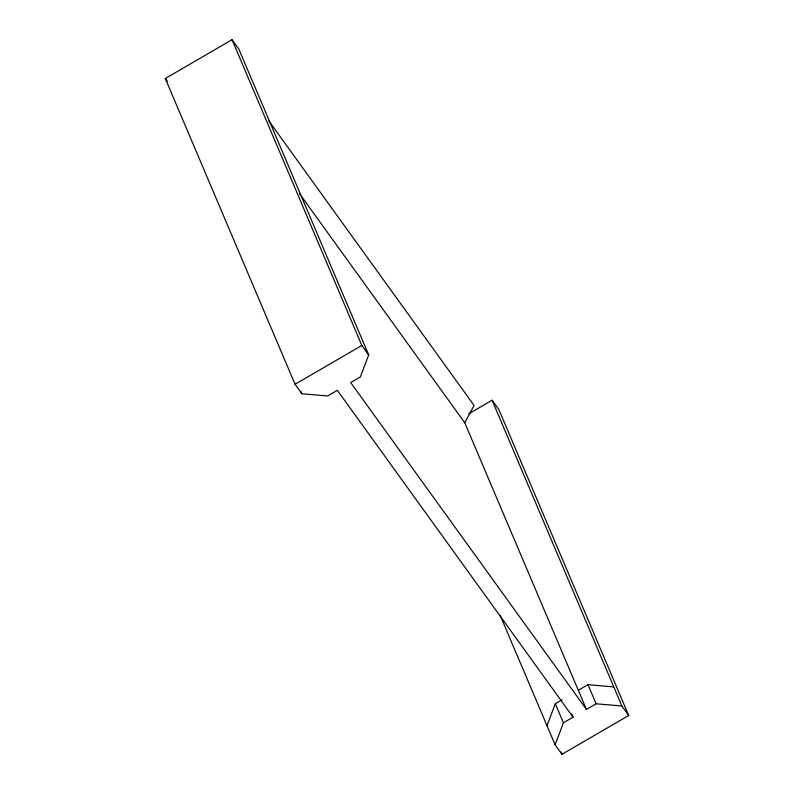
<?xml version="1.0" encoding="UTF-8"?>
<svg xmlns="http://www.w3.org/2000/svg" width="794" height="794" viewBox="0 0 794 794"><rect width="100%" height="100%" fill="white"/><g stroke="black" fill="none" stroke-linecap="round" stroke-linejoin="round"><path stroke-width="1.19" d="M555.115 744.812L563.422 722.798L573.089 717.181L337.351 390.35L327.684 395.978L301.909 393.774L295.07 384.286L165.281 78.517L232.047 39.7L238.885 49.188L368.684 354.958L360.377 376.971L350.7 382.589L586.438 709.409L596.105 703.792L621.881 705.995L628.719 715.483L561.954 754.3L555.115 744.812L500.16 615.36M546.997 725.706L555.304 703.692L562.073 699.752M586.438 709.409L464.758 422.755L474.058 405.436L268.789 120.847M295.07 384.286L361.836 345.469L232.047 39.7M468.768 413.783L492.091 400.226L498.93 409.714L628.719 715.483M578.33 690.304L587.997 684.686L613.762 686.879M299.388 193.478L464.758 422.755M361.836 345.469L368.684 354.958M165.281 78.517L167.335 81.365M492.091 400.226L621.881 705.995M587.997 684.686L596.105 703.792M571.65 713.806L573.089 717.181M555.304 703.692L563.422 722.798M560.981 752.017L561.954 754.3M300.956 391.531L301.909 393.774"/></g></svg>
